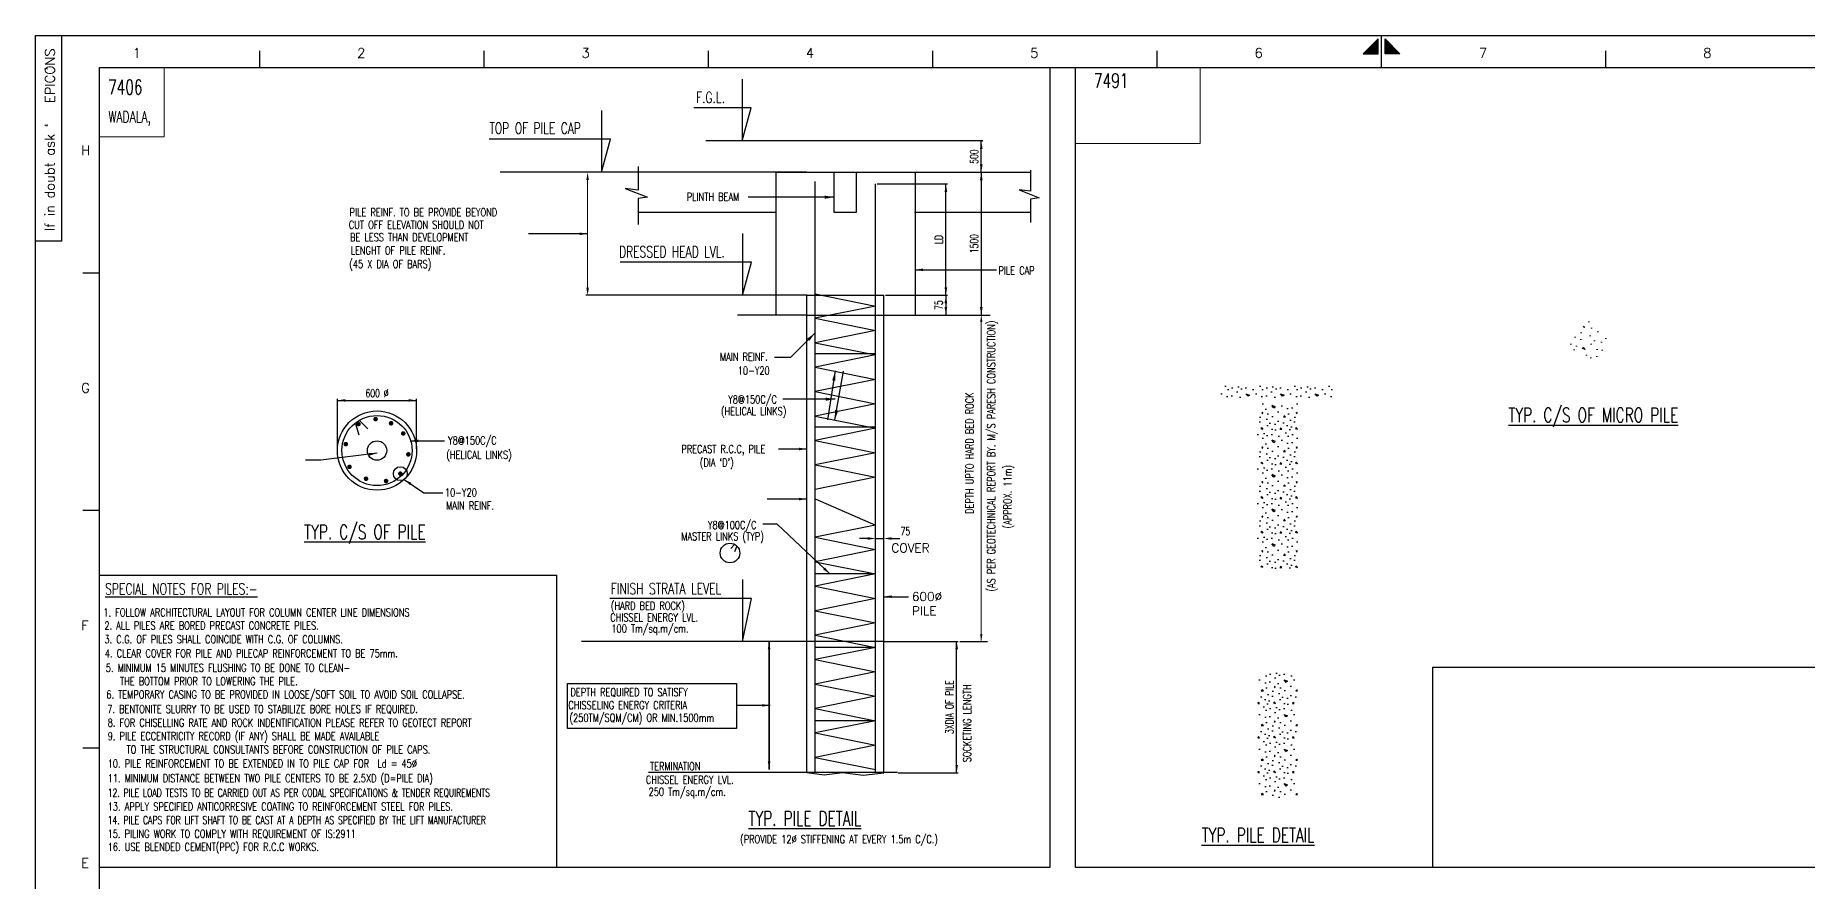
# Model space of a CAD drawing. Extents: x -93349148775 to 1048725102051, y -1180441401940 to 309370.
# Drawn here: x 246710 to 302066, y 58445 to 84886 of the extents above; entities that cross this region are included whole.
import ezdxf
from ezdxf.enums import TextEntityAlignment as Align
from ezdxf.lldxf.tags import DXFTag

# ---------------------------------------------------------------- set-up
doc = ezdxf.new("R2010")
doc.units = 0
doc.header["$LTSCALE"] = 400
doc.header["$MEASUREMENT"] = 0
for name, color, linetype in [('9', 4, 'Continuous'), ('BM', 1, 'Continuous'), ('COlUMN TEXT', 1, 'Continuous'), ('DIM', 5, 'Continuous'), ('DIM 1', 5, 'Continuous'), ('FRAME', 6, 'Continuous'), ('hat', 8, 'Continuous'), ('LAYER1', 1, 'Continuous'), ('LINE WORK', 4, 'Continuous'), ('other', 5, 'Continuous'), ('P1-HATCH', 211, 'Continuous'), ('PILES', 2, 'Continuous'), ('REIN F', 6, 'Continuous'), ('sheet', 1, 'Continuous'), ('SUB TITLE', 3, 'Continuous'), ('TABLE FRAME', 5, 'Continuous'), ('TEXT', 4, 'Continuous'), ('TEXT1', 2, 'Continuous'), ('TITLE', 6, 'Continuous'), ('WALL', 2, 'Continuous')]:
    doc.layers.add(name, color=color, linetype=linetype)
doc.layers.add('DIMENSIONS', color=5, linetype='Continuous', lineweight=13)
doc.layers.add('WIN', color=5, linetype='Continuous', lineweight=15)
doc.styles.add('ROMANS', font='romans.shx', dxfattribs={"width": 0.7, "height": 250})
tags = doc.linetypes.add('HIDDEN', pattern=[0.375, 0.25, -0.125]).pattern_tags.tags
tags[6:7] = [DXFTag(74, 4), DXFTag(75, 0), DXFTag(340, '0'), DXFTag(46, 1.0), DXFTag(50, 0.0), DXFTag(44, 0.0), DXFTag(45, 0.0)]
tags[4:5] = [DXFTag(74, 4), DXFTag(75, 0), DXFTag(340, '0'), DXFTag(46, 1.0), DXFTag(50, 0.0), DXFTag(44, 0.0), DXFTag(45, 0.0)]
doc.dimstyles.new('SHILPA', dxfattribs={"dimtxt": 335, "dimasz": 300, "dimexe": 50, "dimexo": 50, "dimgap": 50, "dimtad": 1, "dimdec": 0, "dimzin": 1, "dimdsep": 46, "dimtxsty": 'ROMANS', "dimsah": 1, "dimcen": 0, "dimclrd": 5, "dimclre": 5, "dimclrt": 2, "dimadec": 0, "dimazin": 0, "dimtfac": 1, "dimtdec": 0, "dimtix": 1, "dimtmove": 0, "dimatfit": 3, "dimfxl": 0, "dimfrac": 1, "dimtolj": 1, "dimtzin": 1, "dimarcsym": 0})
doc.dimstyles.new('YOGITA', dxfattribs={"dimtxt": 250, "dimasz": 250, "dimexe": 50, "dimexo": 50, "dimgap": 100, "dimtad": 1, "dimdec": 0, "dimzin": 1, "dimdsep": 46, "dimtxsty": 'ROMANS', "dimsah": 1, "dimcen": 0, "dimdle": 20, "dimclrd": 5, "dimclre": 5, "dimclrt": 4, "dimadec": 0, "dimazin": 0, "dimtfac": 1, "dimtdec": 0, "dimtix": 1, "dimtmove": 0, "dimatfit": 3, "dimfxl": 0, "dimtolj": 1, "dimtzin": 1, "dimarcsym": 0})

# ---------------------------------------------------------------- blocks, each defined once
blk = doc.blocks.new('MID')
at = {"layer": 'sheet', "color": 2}
for p, q in [((8.94, 1.07), (4.27, 5.74)), ((4.27, 5.74), (4.27, 1.07)), ((0, 0), (10, 0)), ((4.27, 1.07), (8.94, 1.07)), ((8.94, -1.07), (4.27, -5.74)), ((4.27, -1.07), (8.94, -1.07)), ((4.27, -5.74), (4.27, -1.07))]:
    blk.add_line(p, q, dxfattribs=at)
for points in [[(4.27, 5.74), (8.94, 1.07), (4.27, 1.07)], [(4.27, -5.74), (8.94, -1.07), (4.27, -1.07)]]:
    blk.add_solid(points, dxfattribs=at)
blk = doc.blocks.new('*D382')
at = {"layer": 'DEFPOINTS', "color": 5, "linetype": 'ByBlock'}
for p in [(256142, 71914), (258617, 71914)]:
    blk.add_point(p, dxfattribs=at)
at = {"layer": 'DIMENSIONS', "color": 5, "linetype": 'ByBlock', "lineweight": -2}
for p, q in [((256142, 71964), (256142, 73531)), ((256142, 73481), (258617, 73481)), ((258617, 71964), (258617, 73531)), ((256142, 71914), (256142, 71914))]:
    blk.add_line(p, q, dxfattribs=at)
at = {"layer": 'DIMENSIONS', "color": 5, "linetype": 'ByBlock'}
for points in [[(256142, 73481), (256392, 73439), (256392, 73522)], [(258617, 73481), (258367, 73439), (258367, 73522)]]:
    blk.add_solid(points, dxfattribs=at)
at = {"layer": 'DIMENSIONS', "color": 4, "linetype": 'ByBlock', "insert": (257379, 73706), "char_height": 250, "attachment_point": 5, "style": 'ROMANS'}
blk.add_mtext('600 %%C', dxfattribs=at)
blk = doc.blocks.new('*D392')
at = {"layer": 'DEFPOINTS', "color": 5, "linetype": 'ByBlock'}
for p in [(273954, 65950), (273609, 61843)]:
    blk.add_point(p, dxfattribs=at)
at = {"layer": 'LINE WORK', "color": 5, "linetype": 'ByBlock', "lineweight": -2}
for p, q in [((274004, 65950), (275536, 65950)), ((275486, 61843), (275486, 65950)), ((273609, 61843), (273609, 61843)), ((273659, 61843), (275536, 61843))]:
    blk.add_line(p, q, dxfattribs=at)
at = {"layer": 'LINE WORK', "color": 5, "linetype": 'ByBlock'}
for points in [[(275486, 65950), (275528, 65700), (275445, 65700)], [(275486, 61843), (275528, 62093), (275445, 62093)]]:
    blk.add_solid(points, dxfattribs=at)
at = {"layer": 'LINE WORK', "color": 4, "linetype": 'ByBlock', "insert": (275261, 63897), "char_height": 250, "attachment_point": 5, "rotation": 90, "style": 'ROMANS'}
blk.add_mtext('3XDIA OF PILE ', dxfattribs=at)
blk = doc.blocks.new('*D377')
at = {"layer": 'DEFPOINTS', "color": 5, "linetype": 'ByBlock'}
for p in [(274190, 80608), (274190, 76149)]:
    blk.add_point(p, dxfattribs=at)
at = {"layer": 'TEXT', "color": 5, "linetype": 'ByBlock', "lineweight": -2}
for p, q in [((274190, 80608), (274190, 80608)), ((274240, 80608), (276306, 80608)), ((276256, 80608), (276256, 76149)), ((274240, 76149), (276306, 76149))]:
    blk.add_line(p, q, dxfattribs=at)
at = {"layer": 'TEXT', "color": 5, "linetype": 'ByBlock'}
for points in [[(276256, 80608), (276214, 80358), (276297, 80358)], [(276256, 76149), (276214, 76399), (276297, 76399)]]:
    blk.add_solid(points, dxfattribs=at)
at = {"layer": 'TEXT', "color": 4, "linetype": 'ByBlock', "insert": (276031, 78379), "char_height": 250, "attachment_point": 5, "rotation": 90, "style": 'ROMANS'}
blk.add_mtext('1500', dxfattribs=at)
blk = doc.blocks.new('*D378')
at = {"layer": 'DEFPOINTS', "color": 5, "linetype": 'ByBlock'}
for p in [(272954, 80246), (273209, 76767)]:
    blk.add_point(p, dxfattribs=at)
at = {"layer": 'DIMENSIONS', "color": 5, "linetype": 'ByBlock', "lineweight": -2}
for p, q in [((273004, 80246), (275200, 80246)), ((275150, 76767), (275150, 80246)), ((273209, 76767), (273209, 76767)), ((273259, 76767), (275200, 76767))]:
    blk.add_line(p, q, dxfattribs=at)
at = {"layer": 'DIMENSIONS', "color": 5, "linetype": 'ByBlock'}
for points in [[(275150, 80246), (275191, 79996), (275108, 79996)], [(275150, 76767), (275191, 77017), (275108, 77017)]]:
    blk.add_solid(points, dxfattribs=at)
at = {"layer": 'DIMENSIONS', "color": 4, "linetype": 'ByBlock', "insert": (274925, 78507), "char_height": 250, "attachment_point": 5, "rotation": 90, "style": 'ROMANS'}
blk.add_mtext('LD', dxfattribs=at)
blk = doc.blocks.new('*D379')
at = {"layer": 'DEFPOINTS', "color": 5, "linetype": 'ByBlock'}
for p in [(272954, 68821), (273209, 68821)]:
    blk.add_point(p, dxfattribs=at)
at = {"layer": 'DIMENSIONS', "color": 5, "linetype": 'ByBlock', "lineweight": -2}
for p, q in [((272954, 68871), (272954, 69216)), ((273209, 68871), (273209, 69216)), ((272704, 69166), (272454, 69166)), ((272954, 69166), (273209, 69166)), ((273459, 69166), (273709, 69166))]:
    blk.add_line(p, q, dxfattribs=at)
at = {"layer": 'DIMENSIONS', "color": 5, "linetype": 'ByBlock'}
for points in [[(272954, 69166), (272704, 69124), (272704, 69207)], [(273209, 69166), (273459, 69124), (273459, 69207)]]:
    blk.add_solid(points, dxfattribs=at)
at = {"layer": 'DIMENSIONS', "color": 4, "linetype": 'ByBlock', "insert": (273885, 69391), "char_height": 250, "attachment_point": 5, "style": 'ROMANS'}
blk.add_mtext('75', dxfattribs=at)
blk = doc.blocks.new('*D380')
at = {"layer": 'DEFPOINTS', "color": 5, "linetype": 'ByBlock'}
for p in [(273209, 76767), (273209, 76149)]:
    blk.add_point(p, dxfattribs=at)
at = {"layer": 'DIMENSIONS', "color": 5, "linetype": 'ByBlock', "lineweight": -2}
for p, q in [((273209, 76767), (273209, 76767)), ((273259, 76767), (275200, 76767)), ((275150, 76767), (275150, 76149)), ((273259, 76149), (275200, 76149))]:
    blk.add_line(p, q, dxfattribs=at)
at = {"layer": 'DIMENSIONS', "color": 5, "linetype": 'ByBlock'}
for points in [[(275150, 76767), (275108, 76517), (275191, 76517)], [(275150, 76149), (275108, 76399), (275191, 76399)]]:
    blk.add_solid(points, dxfattribs=at)
at = {"layer": 'DIMENSIONS', "color": 4, "linetype": 'ByBlock', "insert": (274925, 76458), "char_height": 250, "attachment_point": 5, "rotation": 90, "style": 'ROMANS'}
blk.add_mtext('75', dxfattribs=at)
blk = doc.blocks.new('*D381')
at = {"layer": 'DEFPOINTS', "color": 5, "linetype": 'ByBlock'}
for p in [(276245, 81587), (274215, 80608)]:
    blk.add_point(p, dxfattribs=at)
at = {"layer": 'DIMENSIONS', "color": 5, "linetype": 'ByBlock', "lineweight": -2}
for p, q in [((276256, 80608), (276256, 81587)), ((276295, 81587), (276306, 81587)), ((274215, 80608), (274215, 80608)), ((274265, 80608), (276306, 80608))]:
    blk.add_line(p, q, dxfattribs=at)
at = {"layer": 'DIMENSIONS', "color": 5, "linetype": 'ByBlock'}
for points in [[(276256, 81587), (276297, 81337), (276214, 81337)], [(276256, 80608), (276297, 80858), (276214, 80858)]]:
    blk.add_solid(points, dxfattribs=at)
at = {"layer": 'DIMENSIONS', "color": 4, "linetype": 'ByBlock', "insert": (276031, 81098), "char_height": 250, "attachment_point": 5, "rotation": 90, "style": 'ROMANS'}
blk.add_mtext('500', dxfattribs=at)

msp = doc.modelspace()

# ---------------------------------------------------------------- hatches: boundary and pattern name
at = {"layer": 'hat', "linetype": 'Continuous'}
h = msp.add_hatch(dxfattribs=at)
h.set_pattern_fill('CONC', color=256, scale=1080, style=0)
h.set_pattern_definition([(0, (325001.4, 96497.2), (0, 1080), [0, -1080]), (0, (325012.2, 96119.2), (0, 1080), [0, -1080]), (0, (325044.6, 96702.4), (0, 1080), [0, -1080]), (338.1986, (324483, 96367.58), (3240.0003, -1079.9999), [116.32, -5699.66]), (216.8699, (324591, 96324.38), (3239.9999, 2160.0001), [54, -5346]), (130.6013, (324547.79, 96291.98), (5400.00045, -6479.99894), [99.57, -9857.537]), (206.5651, (324191.4, 96162.4), (-1079.999, -1080.0014), [24.15, -2390.804]), (326.3099, (324169.8, 96151.58), (2159.9995, -1080.0014), [38.94, -3855.056]), (108.4349, (324202.2, 96130), (-1079.9983, 2160.0005), [34.153, -3381.107]), (225, (324882.6, 96054.4), (2e-13, -1080), [45.82, -1481.53]), (0, (324850.2, 96022), (1080, 1080), [64.8, -1015.2]), (135, (324915, 96022), (-1080, 0), [45.82, -1481.53]), (251.5651, (324753, 96745.6), (1079.9983, 2160.0005), [34.153, -3381.107]), (0, (324742.2, 96713.2), (1080, 1080), [54, -1026]), (143.1301, (324796.2, 96713.18), (-3239.9999, 2160.0001), [54, -5346]), (213.6901, (324180.6, 96756.38), (2159.9995, 1080.0014), [38.94, -3855.056]), (341.5651, (324148.2, 96734.8), (-2160.0005, 1079.9983), [68.306, -3346.955]), (126.8699, (324213, 96713.18), (2160.0001, -3239.9999), [54, -5346]), (0, (324493.8, 96713.2), (0, 1080), [0, -1080]), (0, (324202.2, 96432.4), (0, 1080), [0, -1080]), (0, (324504.6, 96032.8), (0, 1080), [0, -1080]), (0, (324796.2, 96367.6), (0, 1080), [0, -1080]), (0, (324483, 96551.2), (0, 1080), [0, -1080]), (0, (324245.4, 96583.6), (0, 1080), [0, -1080]), (0, (324342.6, 96518.8), (0, 1080), [0, -1080]), (0, (324299.4, 96259.6), (0, 1080), [0, -1080]), (0, (324040.2, 96302.8), (0, 1080), [0, -1080]), (0, (324051, 96551.2), (0, 1080), [0, -1080]), (0, (324018.6, 96788.8), (0, 1080), [0, -1080]), (0, (324353.4, 96832), (0, 1080), [0, -1080]), (0, (324591, 96875.2), (0, 1080), [0, -1080]), (0, (324969, 96832), (0, 1080), [0, -1080]), (0, (324709.8, 96497.2), (0, 1080), [0, -1080]), (0, (324601.8, 96691.6), (0, 1080), [0, -1080]), (0, (324688.2, 96173.2), (0, 1080), [0, -1080]), (0, (324364.2, 96119.2), (0, 1080), [0, -1080]), (0, (324688.2, 95881.6), (0, 1080), [0, -1080]), (0, (324331.8, 95946.4), (0, 1080), [0, -1080]), (0, (323986.2, 95914), (0, 1080), [0, -1080]), (0, (324115.8, 95860), (0, 1080), [0, -1080]), (0, (324126.6, 96011.2), (0, 1080), [0, -1080]), (0, (324850.2, 95838.4), (0, 1080), [0, -1080]), (0, (324979.8, 96281.2), (0, 1080), [0, -1080]), (0, (324925.8, 96605.2), (0, 1080), [0, -1080]), (0, (324429, 95827.6), (0, 1080), [0, -1080])])
h.paths.add_polyline_path([(286152.7, 73550.5), (287263.7, 73550.5), (287263.7, 73983.2), (286831, 73983.2), (286397.5, 73983.2), (286144.6, 73983.2), (285976.7, 73983.2), (285976.5, 73550.5)])
h.paths.add_polyline_path([(285091.9, 73983.2), (285063.5, 73983.2), (284847.1, 73983.2), (284594.2, 73983.2), (284161.5, 73983.2), (283728.7, 73983.2), (283728.7, 73550.5), (284886.4, 73550.5), (284900.9, 73550.5), (285063.5, 73550.5), (285091.7, 73550.5)])
h.paths.add_polyline_path([(285929, 73550.5), (285976.5, 73550.5), (285976.7, 73983.2), (285929, 73983.2), (285091.9, 73983.2), (285091.7, 73550.5)])
h = msp.add_hatch(dxfattribs=at)
h.set_pattern_fill('CONC', color=256, scale=1080, style=0)
h.set_pattern_definition([(0, (-7294675.7, 12266642.6), (0, 1080), [0, -1080]), (0, (-7294664.9, 12266264.6), (0, 1080), [0, -1080]), (0, (-7294632.5, 12266847.8), (0, 1080), [0, -1080]), (338.1986, (-7295194.05, 12266512.98), (3240.0002949, -1079.9999033), [116.31924, -5699.65896]), (216.8698997, (-7295086.05, 12266469.78), (3239.9999113, 2160.000133), [54, -5346]), (130.6013, (-7295129.25, 12266437.38), (5400.0004549, -6479.9989396), [99.5706, -9857.53692]), (206.5651002, (-7295485.65, 12266307.8), (-1079.99909, -1080.001414), [24.14988, -2390.80356]), (326.3098997, (-7295507.25, 12266296.98), (2159.9995224, -1080.001441), [38.94048, -3855.05568]), (108.4349, (-7295474.85, 12266275.38), (-1079.9982755, 2160.000469), [34.15284, -3381.1074]), (225, (-7294794.45, 12266199.8), (-1e-13, -1080.000334), [45.82008, -1481.52996]), (0, (-7294826.9, 12266167.4), (1080, 1080), [64.8, -1015.2]), (135, (-7294762.05, 12266167.4), (-1080.000334, 1e-13), [45.82008, -1481.52996]), (251.5651, (-7294924.05, 12266890.98), (1079.9982755, 2160.000469), [34.15284, -3381.1074]), (0, (-7294934.9, 12266858.6), (1080, 1080), [54, -1026]), (143.1300998, (-7294880.85, 12266858.58), (-3239.9999113, 2160.000133), [54, -5346]), (213.6901, (-7295496.45, 12266901.78), (2159.9995224, 1080.001441), [38.94048, -3855.05568]), (341.5651002, (-7295528.85, 12266880.18), (-2160.000469, 1079.9982755), [68.30568, -3346.95456]), (126.8698999, (-7295464.05, 12266858.58), (2160.000133, -3239.9999113), [54, -5346]), (0, (-7295183.3, 12266858.6), (0, 1080), [0, -1080]), (0, (-7295474.9, 12266577.8), (0, 1080), [0, -1080]), (0, (-7295172.5, 12266178.2), (0, 1080), [0, -1080]), (0, (-7294880.9, 12266513), (0, 1080), [0, -1080]), (0, (-7295194, 12266696.6), (0, 1080), [0, -1080]), (0, (-7295431.7, 12266729), (0, 1080), [0, -1080]), (0, (-7295334.5, 12266664.2), (0, 1080), [0, -1080]), (0, (-7295377.7, 12266405), (0, 1080), [0, -1080]), (0, (-7295636.9, 12266448.2), (0, 1080), [0, -1080]), (0, (-7295626, 12266696.6), (0, 1080), [0, -1080]), (0, (-7295658.5, 12266934.2), (0, 1080), [0, -1080]), (0, (-7295323.7, 12266977.4), (0, 1080), [0, -1080]), (0, (-7295086, 12267020.6), (0, 1080), [0, -1080]), (0, (-7294708, 12266977.4), (0, 1080), [0, -1080]), (0, (-7294967.3, 12266642.6), (0, 1080), [0, -1080]), (0, (-7295075.3, 12266837), (0, 1080), [0, -1080]), (0, (-7294988.9, 12266318.6), (0, 1080), [0, -1080]), (0, (-7295312.9, 12266264.6), (0, 1080), [0, -1080]), (0, (-7294988.9, 12266027), (0, 1080), [0, -1080]), (0, (-7295345.3, 12266091.8), (0, 1080), [0, -1080]), (0, (-7295690.9, 12266059.4), (0, 1080), [0, -1080]), (0, (-7295561.3, 12266005.4), (0, 1080), [0, -1080]), (0, (-7295550.5, 12266156.6), (0, 1080), [0, -1080]), (0, (-7294826.9, 12265983.8), (0, 1080), [0, -1080]), (0, (-7294697.3, 12266426.6), (0, 1080), [0, -1080]), (0, (-7294751.3, 12266750.6), (0, 1080), [0, -1080]), (0, (-7295248, 12265973), (0, 1080), [0, -1080])])
h.paths.add_polyline_path([(284886.4, 73443.4), (284886.4, 68177.9), (285047.1, 68177.9), (285047.1, 68351.4), (285474.9, 68031.5), (285474.9, 68205), (286138.2, 68205), (286138.2, 73443.4), (284900.9, 73443.4)])
h = msp.add_hatch(dxfattribs=at)
h.set_pattern_fill('CONC', color=256, scale=1080, style=0)
h.set_pattern_definition([(0, (151233.4, 49755.3), (0, 1080), [0, -1080]), (0, (151244.2, 49377.3), (0, 1080), [0, -1080]), (0, (151276.6, 49960.5), (0, 1080), [0, -1080]), (338.1986, (150714.95, 49625.68), (3240.0003, -1079.9999), [116.319, -5699.659]), (216.8699, (150822.95, 49582.48), (3239.9999, 2160.00013), [54, -5346]), (130.6013, (150779.75, 49550.08), (5400.00045, -6479.99894), [99.5706, -9857.537]), (206.5651, (150423.35, 49420.5), (-1079.9991, -1080.0014), [24.15, -2390.8036]), (326.3099, (150401.75, 49409.68), (2159.9995, -1080.00144), [38.9405, -3855.056]), (108.4349, (150434.15, 49388.08), (-1079.9983, 2160.0005), [34.153, -3381.107]), (225, (151114.55, 49312.5), (-2e-13, -1080.0003), [45.82, -1481.53]), (0, (151082.2, 49280.1), (1080, 1080), [64.8, -1015.2]), (135, (151146.95, 49280.1), (-1080.0003, 0), [45.82, -1481.53]), (251.5651, (150984.95, 50003.68), (1079.9983, 2160.0005), [34.153, -3381.107]), (0, (150974.2, 49971.3), (1080, 1080), [54, -1026]), (143.1301, (151028.15, 49971.28), (-3239.9999, 2160.00013), [54, -5346]), (213.6901, (150412.55, 50014.48), (2159.9995, 1080.00144), [38.9405, -3855.056]), (341.5651, (150380.15, 49992.88), (-2160.0005, 1079.9983), [68.306, -3346.9546]), (126.8699, (150444.95, 49971.28), (2160.00013, -3239.9999), [54, -5346]), (0, (150725.8, 49971.3), (0, 1080), [0, -1080]), (0, (150434.2, 49690.5), (0, 1080), [0, -1080]), (0, (150736.6, 49290.9), (0, 1080), [0, -1080]), (0, (151028.2, 49625.7), (0, 1080), [0, -1080]), (0, (150715, 49809.3), (0, 1080), [0, -1080]), (0, (150477.4, 49841.7), (0, 1080), [0, -1080]), (0, (150574.6, 49776.9), (0, 1080), [0, -1080]), (0, (150531.4, 49517.7), (0, 1080), [0, -1080]), (0, (150272.2, 49560.9), (0, 1080), [0, -1080]), (0, (150283, 49809.3), (0, 1080), [0, -1080]), (0, (150250.6, 50046.9), (0, 1080), [0, -1080]), (0, (150585.4, 50090.1), (0, 1080), [0, -1080]), (0, (150823, 50133.3), (0, 1080), [0, -1080]), (0, (151201, 50090.1), (0, 1080), [0, -1080]), (0, (150941.8, 49755.3), (0, 1080), [0, -1080]), (0, (150833.8, 49949.7), (0, 1080), [0, -1080]), (0, (150920.2, 49431.3), (0, 1080), [0, -1080]), (0, (150596.2, 49377.3), (0, 1080), [0, -1080]), (0, (150920.2, 49139.7), (0, 1080), [0, -1080]), (0, (150563.8, 49204.5), (0, 1080), [0, -1080]), (0, (150218.2, 49172.1), (0, 1080), [0, -1080]), (0, (150347.8, 49118.1), (0, 1080), [0, -1080]), (0, (150358.6, 49269.3), (0, 1080), [0, -1080]), (0, (151082.2, 49096.5), (0, 1080), [0, -1080]), (0, (151211.8, 49539.3), (0, 1080), [0, -1080]), (0, (151157.8, 49863.3), (0, 1080), [0, -1080]), (0, (150661, 49085.7), (0, 1080), [0, -1080])])
h.paths.add_polyline_path([(286138.2, 64968.5), (284886.4, 64968.5), (284886.4, 64885.8), (284886.4, 64475.7), (284886.4, 64130.3), (284886.4, 63741.7), (284886.4, 63342.4), (284886.4, 62953.5), (284886.4, 62573.2), (284886.4, 62123.9), (284886.4, 61700.4), (284886.4, 61111), (284886.4, 61095.6), (285932.7, 61042.4), (286138.2, 61032)])
at = {"layer": 'WIN', "linetype": 'Continuous'}
h = msp.add_hatch(dxfattribs=at)
h.set_pattern_fill('CONC', color=8, scale=1473.684211, style=0)
h.set_pattern_definition([(0, (2926.9, 1095.8), (0, 1473.684), [0, -1473.684]), (0, (2941.7, 580), (0, 1473.684), [0, -1473.684]), (0, (2985.9, 1375.8), (0, 1473.684), [0, -1473.684]), (338.1986, (2219.55, 919), (4421.05303, -1473.68408), [158.72, -7777.3124]), (216.8699, (2366.92, 860.06), (4421.0525, 2947.3686), [73.684, -7294.737]), (130.6013, (2307.97, 815.85), (7368.42167, -8842.10382), [135.866, -13450.83]), (206.5651, (1821.65, 639), (-1473.683, -1473.6861), [32.953, -3262.305]), (326.3099, (1792.18, 624.27), (2947.36777, -1473.6862), [53.135, -5260.31]), (108.4349, (1836.4, 594.8), (-1473.68186, 2947.36906), [46.602, -4613.597]), (225, (2764.8, 491.6), (-3e-13, -1473.6847), [62.5225, -2021.581]), (0, (2720.6, 447.4), (1473.684, 1473.684), [88.421, -1385.263]), (135, (2809, 447.4), (-1473.6847, 0), [62.5225, -2021.581]), (251.5651, (2587.97, 1434.8), (1473.68186, 2947.36906), [46.602, -4613.597]), (0, (2573.2, 1390.6), (1473.684, 1473.684), [73.684, -1400]), (143.1301, (2646.92, 1390.6), (-4421.0525, 2947.3686), [73.684, -7294.737]), (213.6901, (1806.9, 1449.53), (2947.36777, 1473.6862), [53.135, -5260.31]), (341.5651, (1762.7, 1420.06), (-2947.36906, 1473.68186), [93.2046, -4566.9945]), (126.8699, (1851.13, 1390.6), (2947.3686, -4421.0525), [73.684, -7294.737]), (0, (2234.3, 1390.6), (0, 1473.684), [0, -1473.684]), (0, (1836.4, 1007.4), (0, 1473.684), [0, -1473.684]), (0, (2249, 462.2), (0, 1473.684), [0, -1473.684]), (0, (2646.9, 919), (0, 1473.684), [0, -1473.684]), (0, (2219.5, 1169.5), (0, 1473.684), [0, -1473.684]), (0, (1895.3, 1213.7), (0, 1473.684), [0, -1473.684]), (0, (2028, 1125.3), (0, 1473.684), [0, -1473.684]), (0, (1969, 771.6), (0, 1473.684), [0, -1473.684]), (0, (1615.3, 830.6), (0, 1473.684), [0, -1473.684]), (0, (1630, 1169.5), (0, 1473.684), [0, -1473.684]), (0, (1585.9, 1493.7), (0, 1473.684), [0, -1473.684]), (0, (2042.7, 1552.7), (0, 1473.684), [0, -1473.684]), (0, (2366.9, 1611.6), (0, 1473.684), [0, -1473.684]), (0, (2882.7, 1552.7), (0, 1473.684), [0, -1473.684]), (0, (2529, 1095.8), (0, 1473.684), [0, -1473.684]), (0, (2381.7, 1361.1), (0, 1473.684), [0, -1473.684]), (0, (2499.5, 653.7), (0, 1473.684), [0, -1473.684]), (0, (2057.4, 580), (0, 1473.684), [0, -1473.684]), (0, (2499.5, 255.8), (0, 1473.684), [0, -1473.684]), (0, (2013.2, 344.3), (0, 1473.684), [0, -1473.684]), (0, (1541.7, 300), (0, 1473.684), [0, -1473.684]), (0, (1718.5, 226.4), (0, 1473.684), [0, -1473.684]), (0, (1733.2, 432.7), (0, 1473.684), [0, -1473.684]), (0, (2720.6, 196.9), (0, 1473.684), [0, -1473.684]), (0, (2897.4, 801.1), (0, 1473.684), [0, -1473.684]), (0, (2823.8, 1243.2), (0, 1473.684), [0, -1473.684]), (0, (2145.9, 182.2), (0, 1473.684), [0, -1473.684])])
h.paths.add_polyline_path([(295871.7, 75388.6, 1), (294624.7, 75388.6, 1)])

# ---------------------------------------------------------------- linework, layer by layer
at = {"layer": '9', "color": 5, "linetype": 'Continuous'}
for points in [[(268787.7, 83516.8), (268787.7, 81587.2), (269072.3, 82623.4), (267278.7, 82623.4)], [(264391.9, 82537.7), (264391.9, 80608.1), (264676.5, 81644.3), (260880.4, 81644.3)], [(265536.5, 80788.3), (265536.5, 80054.3), (265136.1, 80107.7), (265830.1, 79827.5), (265536.5, 79787.4), (265536.5, 78973.4)], [(277796.8, 80680.3), (277796.8, 80015.7), (277434.3, 80064), (278062.6, 79810.3), (277796.8, 79774), (277796.8, 79037)], [(268793, 78696.5), (268793, 76766.9), (269077.6, 77803.1), (264976.1, 77803.1)], [(268793, 67880), (268793, 65950.4), (269077.6, 67292), (264655.5, 67292)]]:
    msp.add_lwpolyline(points, dxfattribs=at)
at = {"layer": 'BM', "color": 4, "ltscale": 100}
for p, q in [((276306.9, 81587.2), (267648.9, 81587.2)), ((270808.7, 80608.1), (261222.3, 80608.1)), ((274190.5, 80608.1), (277796.8, 80608.1)), ((269852.8, 79353.1), (265536.5, 79353.1)), ((277796.8, 79353.1), (274172.5, 79353.1)), ((270808.7, 76766.9), (264543.6, 76766.9)), ((270808.7, 70398), (270808.7, 76766.9)), ((273208.7, 70383.3), (273208.7, 76766.9)), ((270808.7, 76149.4), (268637.1, 76149.4)), ((270808.7, 61855.8), (270808.7, 70398)), ((273208.7, 61842.9), (273208.7, 70383.3))]:
    msp.add_line(p, q, dxfattribs=at)
msp.add_lwpolyline([(270808.7, 61855.8), (271351.2, 61778.2), (271916.1, 61855.8), (272563.6, 61774.4), (273208.7, 61842.9)], dxfattribs=at)
msp.add_circle((257379.4, 71913.8), 1237.4, dxfattribs=at)
at = {"layer": 'COlUMN TEXT', "color": 8, "linetype": 'Continuous'}
msp.add_line((273354.4, 76149.4), (276532, 76149.4), dxfattribs=at)
at = {"layer": 'DIM', "linetype": 'HIDDEN'}
for p, q in [((271063.4, 76811.5), (272954.1, 76429.5)), ((271063.4, 76811.5), (272954.1, 76429.5)), ((271063.4, 76047.5), (272954.1, 75665.5)), ((271063.4, 75283.5), (272954.1, 74901.5)), ((271063.4, 74519.5), (272954.1, 74137.4)), ((271063.4, 73755.4), (272954.1, 73373.4)), ((271063.4, 72991.4), (272954.1, 72609.4)), ((271063.4, 72227.4), (272954.1, 71845.3)), ((271063.4, 71463.3), (272954.1, 71081.3)), ((271063.4, 70407), (272954.1, 69584.7)), ((271063.4, 69202.7), (272954.1, 68820.6)), ((271063.4, 68438.6), (272954.1, 68056.6)), ((271063.4, 67674.6), (272954.1, 67292.6)), ((271063.4, 66910.6), (272954.1, 66528.6)), ((271063.4, 66146.5), (272954.1, 65764.5)), ((271063.4, 65382.5), (272954.1, 65000.5)), ((271063.4, 64618.5), (272954.1, 64236.5)), ((271063.4, 63854.4), (272954.1, 63472.4)), ((271063.4, 63090.4), (272954.1, 62708.4)), ((271063.4, 62326.4), (272954.1, 61944.4)), ((273642, 61855.8), (265861.5, 61855.8))]:
    msp.add_line(p, q, dxfattribs=at)
at = {"layer": 'DIM 1', "linetype": 'Continuous'}
msp.add_circle((258108.9, 71190.7), 217.4, dxfattribs=at)
at = {"layer": 'DIMENSIONS', "linetype": 'Continuous'}
for p, q in [((263957.9, 80372.6), (263957.9, 77002.4)), ((276255.7, 75928.3), (276255.7, 65981.6))]:
    msp.add_line(p, q, dxfattribs=at)
for points in [[(248709.9, 83885.7), (250726.8, 83885.7), (250726.8, 81713), (248709.9, 81713)], [(283089.9, 83885.7), (279193.9, 83885.7), (279193.9, 81511.1), (283089.9, 81511.1)]]:
    msp.add_lwpolyline(points, close=True, dxfattribs=at)
for points in [[(263957.9, 80608.1), (263918.7, 80372.6), (263997.2, 80372.6)], [(263957.9, 76766.9), (263918.7, 77002.4), (263997.2, 77002.4)], [(276218.8, 75928.3), (276292.5, 75928.3), (276255.7, 76149.4)], [(276218.8, 66171.5), (276292.5, 66171.5), (276255.7, 65950.4)]]:
    msp.add_solid(points, dxfattribs=at)
at = {"layer": 'FRAME'}
for points in [[(246709.9, 84885.7), (330809.9, 84885.7), (330809.9, 25485.7), (246709.9, 25485.7)], [(329809.9, 26485.7), (248709.9, 26485.7), (248709.9, 83885.7), (329809.9, 83885.7)]]:
    msp.add_lwpolyline(points, close=True, dxfattribs=at)
at = {"layer": 'LAYER1', "linetype": 'Continuous'}
msp.add_line((273208.7, 76149.4), (276255.7, 76149.4), dxfattribs=at)
at = {"layer": 'LINE WORK'}
for p, q in [((270808.7, 76766.9), (273215, 76766.9)), ((272954.1, 76429.5), (271063.4, 76047.5)), ((270808.7, 76149.4), (273208.7, 76149.4)), ((272954.1, 75665.5), (271063.4, 75283.5)), ((272954.1, 74901.5), (271063.4, 74519.5)), ((272954.1, 74137.4), (271063.4, 73755.4)), ((272954.1, 73373.4), (271063.4, 72991.4)), ((272954.1, 72609.4), (271063.4, 72227.4)), ((272954.1, 71845.3), (271063.4, 71463.3)), ((272954.1, 71081.3), (271063.4, 70699.3)), ((272954.1, 69584.7), (271063.4, 69202.7)), ((272954.1, 68820.6), (271063.4, 68438.6)), ((272954.1, 68056.6), (271063.4, 67674.6)), ((272954.1, 67292.6), (271063.4, 66910.6)), ((272954.1, 66528.6), (271063.4, 66146.5)), ((273208.7, 65950.4), (263770.1, 65950.4)), ((273208.7, 65950.4), (274773.2, 65950.4)), ((275586.5, 65950.4), (276449.3, 65950.4)), ((272954.1, 65764.5), (271063.4, 65382.5)), ((272954.1, 65000.5), (271063.4, 64618.5)), ((272954.1, 64236.5), (271063.4, 63854.4)), ((272954.1, 63472.4), (271063.4, 63090.4)), ((272954.1, 62708.4), (271063.4, 62326.4))]:
    msp.add_line(p, q, dxfattribs=at)
msp.add_lwpolyline([(271663.9, 80608.1), (272343.9, 80608.1), (272343.9, 79353.1), (271663.9, 79353.1)], close=True, dxfattribs=at)
at = {"layer": 'other'}
for p, q in [((256710.7, 72746.7), (256809.6, 72405.7)), ((256824.2, 72858.5), (257093.9, 72589.7))]:
    msp.add_line(p, q, dxfattribs=at)
msp.add_lwpolyline([(263326.4, 64632.9), (268611.4, 64632.9), (268611.4, 63227), (263326.4, 63227)], close=True, dxfattribs=at)
for radius in [1095.8, 302]:
    msp.add_circle((257379.4, 71913.8), radius, dxfattribs=at)
at = {"layer": 'P1-HATCH', "color": 5, "lineweight": -2, "ltscale": 5}
for p, q in [((269438.9, 80608.1), (263906.7, 80608.1)), ((269438.9, 76766.9), (263906.7, 76766.9))]:
    msp.add_line(p, q, dxfattribs=at)
at = {"layer": 'P1-HATCH', "color": 2, "ltscale": 5}
for p, q in [((272954.1, 74932.9), (271063.4, 74932.9)), ((272954.1, 72640.8), (271063.4, 72640.8)), ((272954.1, 68056.6), (271063.4, 68056.6)), ((272954.1, 65764.5), (271063.4, 65764.5)), ((272954.1, 63472.4), (271063.4, 63472.4))]:
    msp.add_line(p, q, dxfattribs=at)
at = {"layer": 'PILES', "linetype": 'HIDDEN', "ltscale": 5}
for p, q in [((268541.7, 68979.2), (268429, 68852.3)), ((268605.1, 68908.7), (268541.7, 68746.6))]:
    msp.add_line(p, q, dxfattribs=at)
at = {"layer": 'PILES', "linetype": 'ByBlock', "ltscale": 5}
msp.add_circle((268405.4, 68711.7), 307.2, dxfattribs=at)
at = {"layer": 'REIN F', "const_width": 71.3, "flags": 128}
for points in [[(256764.9, 72741, 1), (256836.2, 72741, 1)], [(257299.3, 72895, 1), (257370.6, 72895, 1)], [(257783.1, 72766.5, 1), (257854.5, 72766.5, 1)], [(258234.8, 72447.2, -1), (258163.5, 72447.2, -1)], [(256368, 72115, 1), (256439.4, 72115, 1)], [(256485.3, 71403.6, -1), (256556.7, 71403.6, -1)], [(258323, 71792.9, 1), (258394.3, 71792.9, 1)], [(257001, 71032.6, 1), (257072.3, 71032.6, 1)], [(257627, 70960.9, -1), (257698.4, 70960.9, -1)], [(258144.6, 71190.7, 1), (258073.3, 71190.7, 1)]]:
    msp.add_lwpolyline(points, format="xyb", close=True, dxfattribs=at)
at = {"layer": 'sheet', "color": 2}
for p, q in [((247534.1, 78461.4), (247534.1, 84885.7)), ((253718.2, 83884.3), (253718.2, 84407.9)), ((253718.2, 83884.3), (253718.2, 84407.9)), ((260726.6, 83884.3), (260726.6, 84407.9)), ((260726.6, 83884.3), (260726.6, 84407.9)), ((267734.9, 83884.3), (267734.9, 84407.9)), ((267734.9, 83884.3), (267734.9, 84407.9)), ((274743.2, 83884.3), (274743.2, 84407.9)), ((274743.2, 83884.3), (274743.2, 84407.9)), ((281751.6, 83884.3), (281751.6, 84407.9)), ((281751.6, 83884.3), (281751.6, 84407.9)), ((295768.2, 83884.3), (295768.2, 84407.9)), ((295768.2, 83884.3), (295768.2, 84407.9)), ((247534.1, 78461.4), (246709.9, 78461.4)), ((248710.9, 77461.3), (248187.3, 77461.3)), ((248710.9, 77461.3), (248187.3, 77461.3)), ((248710.9, 70036.3), (248187.3, 70036.3)), ((248710.9, 70036.3), (248187.3, 70036.3)), ((248710.9, 62611.3), (248187.3, 62611.3)), ((248710.9, 62611.3), (248187.3, 62611.3))]:
    msp.add_line(p, q, dxfattribs=at)
at = {"layer": 'TABLE FRAME', "linetype": 'Continuous'}
for points in [[(248709.9, 68020.5), (262990.1, 68020.5), (262990.1, 58887.3), (248709.9, 58887.3)], [(290365.7, 65147.6), (304362.4, 65147.6), (304362.4, 58887.3), (290365.7, 58887.3)]]:
    msp.add_lwpolyline(points, close=True, dxfattribs=at)
at = {"layer": 'TEXT1', "color": 6, "linetype": 'Continuous'}
for points in [[(248709.9, 83885.7), (278398.1, 83885.7), (278398.1, 58887.3), (248709.9, 58887.3)], [(279193.9, 83885.7), (304362.4, 83885.7), (304362.4, 58887.3), (279193.9, 58887.3)]]:
    msp.add_lwpolyline(points, close=True, dxfattribs=at)
at = {"layer": 'TITLE'}
for p, q in [((271063.4, 70398), (271063.4, 80324.9)), ((272954.1, 70383.3), (272954.1, 80246.2)), ((271063.4, 61855.8), (271063.4, 70398)), ((272954.1, 61854.4), (272954.1, 70383.9))]:
    msp.add_line(p, q, dxfattribs=at)
at = {"layer": 'WALL', "color": 2, "linetype": 'Continuous', "flags": 128}
msp.add_lwpolyline([(269852.8, 76149.4), (269852.8, 80608.1), (274190.5, 80608.1), (274190.5, 76149.4)], dxfattribs=at)

# ---------------------------------------------------------------- block references
at = {"layer": 'sheet', "color": 2, "xscale": 100, "yscale": 100, "zscale": 100, "rotation": 90}
msp.add_blockref('MID', (288759.9, 83885.7), dxfattribs=at)
msp.add_blockref('MID', (288759.9, 83885.7), dxfattribs=at)

# ---------------------------------------------------------------- texts
at = {"layer": 'FRAME', "style": 'ROMANS'}
for s, p in [('EPICONS', (247312.4, 82770.8)), ("If in doubt ask `      '", (247304, 78772.6))]:
    msp.add_text(s, height=300, rotation=90, dxfattribs=at).set_placement(p)
at = {"layer": 'sheet', "style": 'ROMANS'}
for s, p in [('1', (249748.9, 84187.7)), ('2', (256757.2, 84187.7)), ('3', (263765.6, 84187.7)), ('4', (270773.9, 84187.7)), ('5', (277782.2, 84187.7)), ('6', (284790.6, 84187.7)), ('7', (291798.9, 84187.7)), ('8', (298807.2, 84187.7)), ('H', (248140.2, 81147.1)), ('G', (248140.2, 73722.1)), ('F', (248140.2, 66297.1)), ('E', (248140.2, 58872.1))]:
    msp.add_text(s, height=300, dxfattribs=at).set_placement(p)
at = {"layer": 'SUB TITLE', "style": 'ROMANS', "width": 0.7}
for s, p in [('F.G.L.', (267347.4, 82774.7)), ('WADALA,', (248991.1, 82168.8)), ('TOP OF PILE CAP', (260892.5, 81812.2)), ('DRESSED HEAD LVL.', (264941, 77948.5)), ('%%USPECIAL NOTES FOR PILES:-', (248888.1, 67412.8)), ('FINISH STRATA LEVEL', (264678.1, 67422.1))]:
    msp.add_text(s, height=350, dxfattribs=at).set_placement(p)
at = {"layer": 'TEXT', "style": 'ROMANS'}
for s, width, p in [('PLINTH BEAM', 0.75, (267056.1, 79716.8)), ('PILE REINF. TO BE PROVIDE BEYOND', 0.75, (256522.5, 79232.9)), ('CUT OFF ELEVATION SHOULD NOT', 0.75, (256500.6, 78842.7)), ('BE LESS THAN DEVELOPMENT', 0.75, (256535.8, 78453.6)), ('LENGHT OF PILE REINF.', 0.75, (256557.8, 78043.3)), ('(45 X DIA OF BARS)', 0.75, (256512.9, 77617.9)), ('PILE CAP', 0.75, (276790.7, 77415.3)), ('MAIN REINF.', 0.75, (268091.1, 74722.2)), ('10-Y20', 0.75, (268648.8, 74288)), ('Y8@150C/C', 0.75, (268348.8, 73385.4)), ('(HELICAL LINKS)', 0.75, (268125.6, 73018.1)), ('Y8@150C/C', 0.75, (259598.1, 72102.9)), ('PRECAST R.C.C, PILE', 0.75, (266886, 71837)), ('(HELICAL LINKS)', 0.75, (259546.1, 71657.4)), ("(DIA `D')", 0.75, (267462.8, 71414.4)), ('10-Y20', 0.75, (259502.6, 70477.6)), ('MAIN REINF.', 0.75, (259540, 70067.9)), ('Y8@100C/C', 0.75, (267714.1, 69462)), ('MASTER LINKS (TYP)', 0.75, (266883.8, 69107.4)), ('(HARD BED ROCK)', 0.75, (264682.1, 66936.1)), ('1. FOLLOW ARCHITECTURAL LAYOUT FOR COLUMN CENTER LINE DIMENSIONS', 0.75, (248832.5, 66730.6)), ('2. ALL PILES ARE BORED PRECAST CONCRETE PILES.', 0.75, (248863.7, 66320.4)), (' CHISSEL ENERGY LVL. ', 0.75, (264537.8, 66572.3)), ('100 Tm/sq.m/cm.', 0.75, (264701.1, 66226.5)), ('3. C.G. OF PILES SHALL COINCIDE WITH C.G. OF COLUMNS.', 0.75, (248864.8, 65890.4)), ('4. CLEAR COVER FOR PILE AND PILECAP REINFORCEMENT TO BE 75mm.', 0.75, (248878, 65451.5)), ('5. MINIMUM 15 MINUTES FLUSHING TO BE DONE TO CLEAN-', 0.75, (248909.4, 65001.3)), ('THE BOTTOM PRIOR TO LOWERING THE PILE.', 0.75, (249349.7, 64581.6)), ('6. TEMPORARY CASING TO BE PROVIDED IN LOOSE/SOFT SOIL TO AVOID SOIL COLLAPSE.', 0.75, (248924.6, 64166)), ('DEPTH REQUIRED TO SATISFY', 0.75, (263423.7, 64236.7)), ('7. BENTONITE SLURRY TO BE USED TO STABILIZE BORE HOLES IF REQUIRED.', 0.75, (248953.7, 63712.7)), (' CHISSELING ENERGY CRITERIA', 0.75, (263227.7, 63832.5)), ('(250TM/SQM/CM) OR MIN.1500mm', 0.75, (263393.2, 63439)), ('8. FOR CHISELLING RATE AND ROCK INDENTIFICATION PLEASE REFER TO GEOTECT REPORT  ', 0.75, (248967.4, 63284.5)), ('9. PILE ECCENTRICITY RECORD (IF ANY) SHALL BE MADE AVAILABLE ', 0.75, (248968.5, 62865.6)), ('TO THE STRUCTURAL CONSULTANTS BEFORE CONSTRUCTION OF PILE CAPS.', 0.75, (249555.9, 62446.5)), ('10. PILE REINFORCEMENT TO BE EXTENDED IN TO PILE CAP FOR  Ld = 45%%C', 0.75, (248967.5, 62008.7)), ('TERMINATION', 0.75, (265907.2, 61922)), ('11. MINIMUM DISTANCE BETWEEN TWO PILE CENTERS TO BE 2.5XD (D=PILE DIA)', 0.75, (248966.9, 61549)), (' CHISSEL ENERGY LVL. ', 0.75, (265650.9, 61503.1)), ('12. PILE LOAD TESTS TO BE CARRIED OUT AS PER CODAL SPECIFICATIONS & TENDER REQUIREMENTS', 0.7, (248967.7, 61096)), ('13. APPLY SPECIFIED ANTICORRESIVE COATING TO REINFORCEMENT STEEL FOR PILES.', 0.75, (248967.4, 60662.6)), ('250 Tm/sq.m/cm.', 0.75, (265863.2, 61126.8)), ('14. PILE CAPS FOR LIFT SHAFT TO BE CAST AT A DEPTH AS SPECIFIED BY THE LIFT MANUFACTURER', 0.7, (248968.2, 60240.1)), ('15. PILING WORK TO COMPLY WITH REQUIREMENT OF IS:2911', 0.75, (248965.5, 59814.1)), ('(PROVIDE 12%%C STIFFENING AT EVERY 1.5m C/C.)', 0.75, (268721.9, 59644.3)), ('16. USE BLENDED CEMENT(PPC) FOR R.C.C WORKS. ', 0.75, (248967.1, 59402.2))]:
    msp.add_text(s, height=250, dxfattribs=dict(at, width=width)).set_placement(p)
at = {"layer": 'TEXT', "style": 'ROMANS', "width": 0.75}
for s, p in [('(AS PER GEOTECHNICAL REPORT BY. M/S PARESH CONSTRUCTION)', (276581.2, 71740.9)), ('DEPTH UPTO HARD BED ROCK', (275890.8, 71831.6)), ('(APPROX. 11m)', (277093.3, 70470.7)), ('SOCKETING LENGTH', (275810.4, 63390.8))]:
    msp.add_text(s, height=250, rotation=90, dxfattribs=at).set_placement(p, align=Align.MIDDLE)
at = {"layer": 'TEXT', "style": 'ROMANS'}
for s, p in [('COVER', (273446.9, 68731.5)), ('600%%C', (274088.2, 67215)), ('PILE', (274088.2, 66767.9))]:
    msp.add_text(s, height=275.9, dxfattribs=at).set_placement(p)
at = {"layer": 'TITLE', "style": 'ROMANS', "width": 0.7}
for s, p in [('7491', (279773.1, 83244.4)), ('7406', (248976.7, 83044.8)), ('%%UTYP. C/S OF MICRO PILE', (292719.7, 72798.5)), ('%%UTYP. C/S OF PILE', (255104.4, 69147.7)), ('%%UTYP. PILE DETAIL', (268981.4, 60191.9)), ('%%UTYP. PILE DETAIL', (283137.6, 59672.8))]:
    msp.add_text(s, height=450, dxfattribs=at).set_placement(p)

# ---------------------------------------------------------------- dimensions: what is measured, and where the dimension line sits
at = {"layer": 'DIMENSIONS', "linetype": 'Continuous'}
for base, p1, p2, angle, text, picture, middle in [((276255.7, 81587.2), (274215.4, 80608.1), (276245.4, 81587.2), 90, '500', '*D381', (276030.7, 81097.7)), ((275149.7, 80246.2), (273208.7, 76766.9), (272954.1, 80246.2), 270, 'LD', '*D378', (274924.7, 78506.5))]:
    dim = msp.add_linear_dim(base=base, p1=p1, p2=p2, angle=angle, text=text, dimstyle='YOGITA', dxfattribs=at)
    dim.commit()
    dim.dimension.update_dxf_attribs({"geometry": picture, "text_midpoint": middle})
dim = msp.add_linear_dim(base=(275149.7, 76149.4), p1=(273208.7, 76766.9), p2=(273208.7, 76149.4), angle=90, text='75', dimstyle='YOGITA', dxfattribs=at)
dim.commit()
dim.dimension.update_dxf_attribs({"geometry": '*D380', "text_midpoint": (274924.7, 76458.1), "dimtype": 160})
dim = msp.add_linear_dim(base=(258616.8, 73480.7), p1=(256142, 71913.8), p2=(258616.8, 71913.8), text='600 %%C', dimstyle='YOGITA', dxfattribs=at)
dim.commit()
dim.dimension.update_dxf_attribs({"geometry": '*D382', "text_midpoint": (257379.4, 73705.7)})
dim = msp.add_linear_dim(base=(273208.7, 69165.6), p1=(272954.1, 68820.6), p2=(273208.7, 68820.6), text='75', dimstyle='YOGITA', dxfattribs=at)
dim.commit()
dim.dimension.update_dxf_attribs({"geometry": '*D379', "text_midpoint": (273884.8, 69390.6), "dimtype": 160})
at = {"layer": 'LINE WORK'}
dim = msp.add_linear_dim(base=(275486.5, 65950.4), p1=(273608.6, 61842.9), p2=(273953.7, 65950.4), angle=90, text='3XDIA OF PILE ', dimstyle='YOGITA', dxfattribs=at)
dim.commit()
dim.dimension.update_dxf_attribs({"geometry": '*D392', "text_midpoint": (275261.5, 63896.7), "dimtype": 160})
at = {"layer": 'TEXT'}
dim = msp.add_linear_dim(base=(276255.7, 76149.4), p1=(274190.5, 80608.1), p2=(274190.5, 76149.4), angle=90, text='1500', dimstyle='YOGITA', dxfattribs=at)
dim.commit()
dim.dimension.update_dxf_attribs({"geometry": '*D377', "text_midpoint": (276030.7, 78378.8)})

# ---------------------------------------------------------------- leaders
at = {"layer": 'DIMENSIONS', "linetype": 'Continuous'}
for points in [[(263957.9, 78687.5), (262116.2, 78687.5)], [(274182.6, 77561.9), (276729.1, 77561.9)], [(258419.9, 72219.3), (259486.9, 72219.3)], [(270808.7, 71962.3), (269916, 71962.3)], [(257380.4, 71827.5), (255623.8, 71609.3), (255140.7, 71609.3)], [(258226.6, 71007.9), (258843.8, 70592.3), (259439.3, 70592.3)], [(270808.7, 70398), (269569.9, 70398)], [(271529.2, 68056.6), (269877.5, 69617.4), (269427, 69617.4)], [(273203.9, 67347.3), (273983.2, 67347.3)], [(269626.7, 61951.4), (269626.7, 65950.4)], [(269626.7, 65950.4), (269626.7, 61951.4)], [(269661.8, 63950.9), (268611.4, 63950.9)]]:
    msp.add_leader(points, dimstyle='YOGITA', override={"dimscale": 1, "dimgap": 100, "dimtad": 1}, dxfattribs=at)
at = {"layer": 'P1-HATCH', "ltscale": 5}
for points in [[(271663.9, 79831), (268972.2, 79831)], [(271063.4, 75587.9), (270294.9, 74825.4), (269793.2, 74825.4)], [(271696.2, 74400.8), (271449.6, 72874.8)], [(271685.1, 72874.8), (271949.9, 74397.4)], [(271689.8, 73520), (270060.8, 73520)]]:
    msp.add_leader(points, dimstyle='SHILPA', override={"dimscale": 1, "dimgap": 50, "dimtad": 1, "dimclrd": 5}, dxfattribs=at)

doc.saveas('drawing.dxf')
